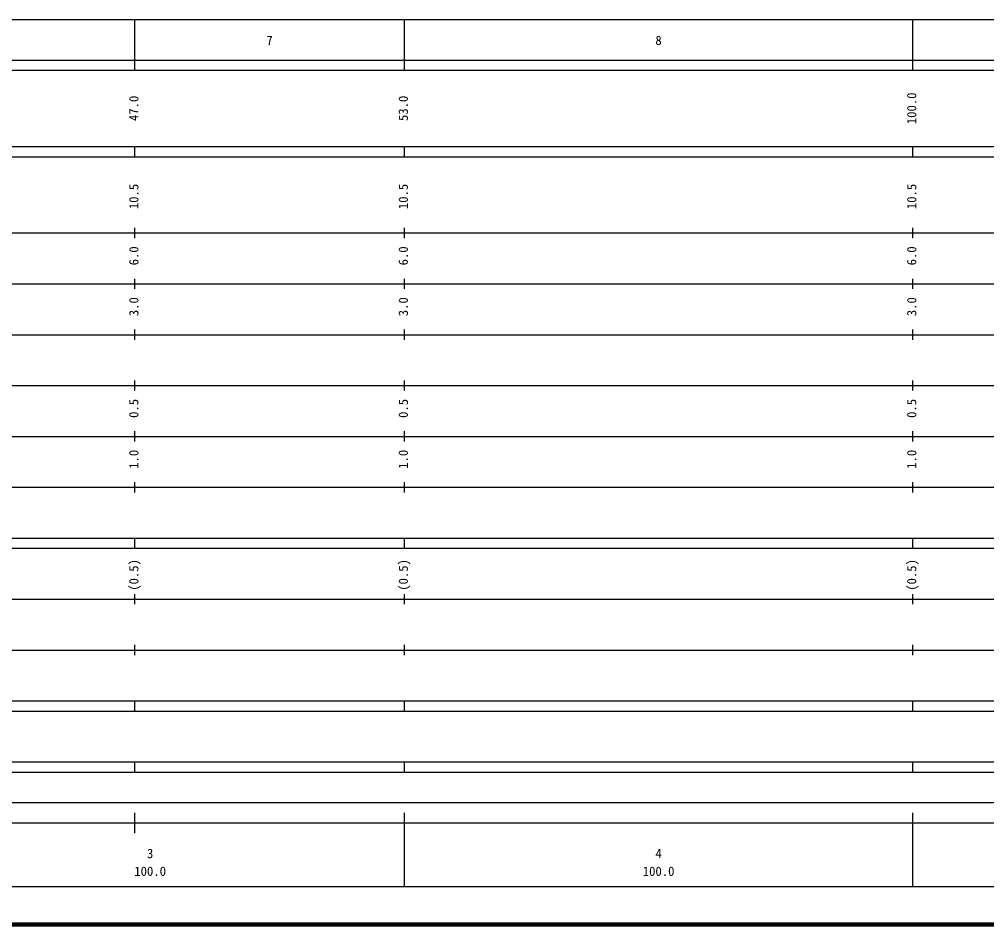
# Model space of a CAD drawing. Units: millimetres on the paper, enlarged 1000 times. Extents: x 40000 to 680000, y 20000 to 380000.
# Drawn here: x 292270 to 482526, y 20000 to 198000 of the extents above; entities that cross this region are included whole.
import ezdxf
from ezdxf.enums import TextEntityAlignment as Align

# ---------------------------------------------------------------- set-up
doc = ezdxf.new("R2010")
doc.units = ezdxf.units.MM
doc.header["$LTSCALE"] = 1000
doc.layers.add('M-TTL', color=2, linetype='Continuous', lineweight=140)
doc.layers.add('M-TTL-BAND', color=7, linetype='Continuous', lineweight=25)
doc.styles.add('ＭＳ ゴシック', font='')
doc.styles.get('ＭＳ ゴシック').set_extended_font_data('MS Gothic')

msp = doc.modelspace()

# ---------------------------------------------------------------- linework, layer by layer
at = {"layer": 'M-TTL'}
msp.add_line((40000, 20000), (680000, 20000), dxfattribs=at)
at = {"layer": 'M-TTL-BAND'}
for p, q in [((68000, 198000), (579000, 198000)), ((315000, 188000), (315000, 198000)), ((368000, 188000), (368000, 198000)), ((468000, 188000), (468000, 198000)), ((40000, 190000), (579000, 190000)), ((40000, 188000), (579000, 188000)), ((40000, 173000), (579000, 173000)), ((315000, 171000), (315000, 173000)), ((368000, 171000), (368000, 173000)), ((468000, 171000), (468000, 173000)), ((40000, 171000), (579000, 171000)), ((315000, 155000), (315000, 157000)), ((368000, 155000), (368000, 157000)), ((468000, 155000), (468000, 157000)), ((40000, 156000), (579000, 156000)), ((315000, 145000), (315000, 147000)), ((368000, 145000), (368000, 147000)), ((468000, 145000), (468000, 147000)), ((46000, 146000), (579000, 146000)), ((315000, 135000), (315000, 137000)), ((368000, 135000), (368000, 137000)), ((468000, 135000), (468000, 137000)), ((52000, 136000), (579000, 136000)), ((46000, 126000), (579000, 126000)), ((315000, 125000), (315000, 127000)), ((368000, 125000), (368000, 127000)), ((468000, 125000), (468000, 127000)), ((315000, 115000), (315000, 117000)), ((368000, 115000), (368000, 117000)), ((468000, 115000), (468000, 117000)), ((52000, 116000), (579000, 116000)), ((315000, 105000), (315000, 107000)), ((368000, 105000), (368000, 107000)), ((468000, 105000), (468000, 107000)), ((46000, 106000), (579000, 106000)), ((40000, 96000), (579000, 96000)), ((315000, 94000), (315000, 96000)), ((368000, 94000), (368000, 96000)), ((468000, 94000), (468000, 96000)), ((40000, 94000), (579000, 94000)), ((49000, 84000), (579000, 84000)), ((315000, 83000), (315000, 85000)), ((368000, 83000), (368000, 85000)), ((468000, 83000), (468000, 85000)), ((315000, 73000), (315000, 75000)), ((368000, 73000), (368000, 75000)), ((468000, 73000), (468000, 75000)), ((40000, 74000), (579000, 74000)), ((40000, 64000), (579000, 64000)), ((315000, 62000), (315000, 64000)), ((368000, 62000), (368000, 64000)), ((468000, 62000), (468000, 64000)), ((40000, 62000), (579000, 62000)), ((40000, 52000), (579000, 52000)), ((315000, 50000), (315000, 52000)), ((368000, 50000), (368000, 52000)), ((468000, 50000), (468000, 52000)), ((40000, 50000), (579000, 50000)), ((71000, 44000), (565000, 44000)), ((315000, 38000), (315000, 42000)), ((368000, 27500), (368000, 42000)), ((468000, 27500), (468000, 42000)), ((40000, 40000), (579000, 40000)), ((68000, 27500), (579000, 27500))]:
    msp.add_line(p, q, dxfattribs=at)

# ---------------------------------------------------------------- texts
at = {"layer": 'M-TTL-BAND', "style": 'ＭＳ ゴシック'}
for s, p in [('7', (341500, 192405)), ('8', (418000, 192405)), ('3', (318000, 32523)), ('4', (418000, 32523)), ('100.0', (318000, 29033)), ('100.0', (418000, 29033))]:
    msp.add_text(s, height=1833, dxfattribs=at).set_placement(p, align=Align.BOTTOM_CENTER)
for s, p in [('47.0', (316242, 180500)), ('53.0', (369242, 180500)), ('100.0', (469242, 180500)), ('10.5', (316242, 163174)), ('10.5', (369242, 163174)), ('10.5', (469242, 163174)), ('6.0', (316242, 151500)), ('6.0', (369242, 151500)), ('6.0', (469242, 151500)), ('3.0', (316242, 141500)), ('3.0', (369242, 141500)), ('3.0', (469242, 141500)), ('0.5', (316242, 121500)), ('0.5', (369242, 121500)), ('0.5', (469242, 121500)), ('1.0', (316242, 111500)), ('1.0', (369242, 111500)), ('1.0', (469242, 111500)), ('(0.5)', (316242, 88764)), ('(0.5)', (369242, 88764)), ('(0.5)', (469242, 88764))]:
    msp.add_text(s, height=1833, rotation=90, dxfattribs=at).set_placement(p, align=Align.BOTTOM_CENTER)

doc.saveas('drawing.dxf')
